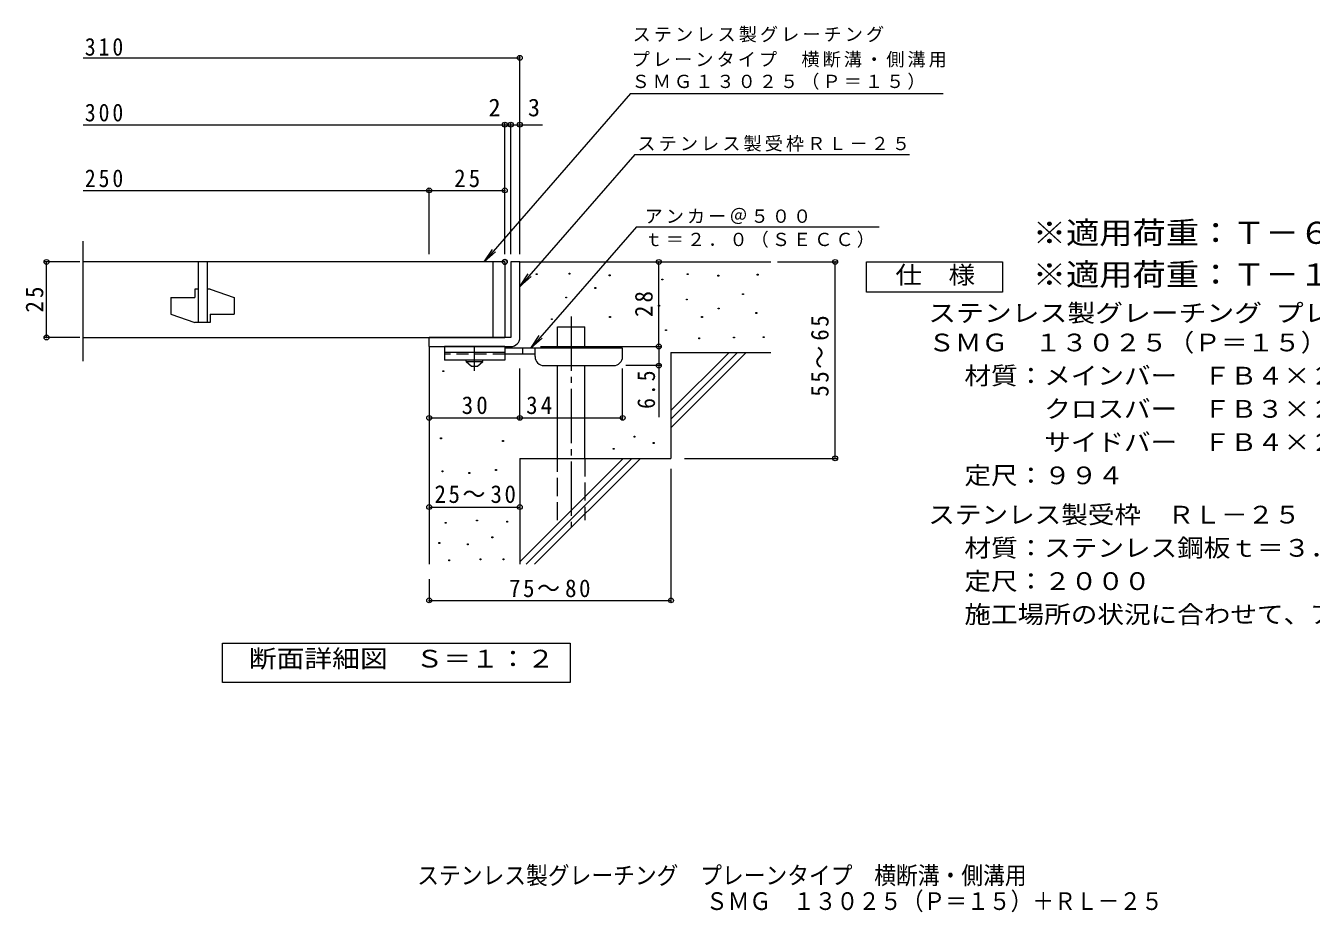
# Model space of a CAD drawing. Units: millimetres on the paper, enlarged 10 times, with parts at other scales. Extents: x -1490 to 1706, y -1369 to 1154.
# Drawn here: x -1490 to 637, y -1369 to 98 of the extents above; entities that cross this region are included whole.
import ezdxf
from ezdxf.enums import TextEntityAlignment as Align

# ---------------------------------------------------------------- set-up
doc = ezdxf.new("R2010")
doc.units = ezdxf.units.MM
doc.header["$LTSCALE"] = 10
doc.header["$PDMODE"] = 32
doc.header["$PDSIZE"] = 8
for name, pattern in [('CHAIN1', [8, 5, -1, 1, -1]), ('CHAIN2', [12, 9, -1, 1, -1]), ('DASHED2', [3, 2, -1]), ('DASHED3', [4, 3, -1])]:
    doc.linetypes.add(name, pattern=pattern)
for name, color, linetype, lineweight in [('D-0', 7, 'Continuous', 9), ('D-1', 2, 'Continuous', 9), ('D-2', 3, 'Continuous', 9), ('D-4', 7, 'Continuous', 9), ('D-5', 7, 'Continuous', 9), ('D-6', 6, 'Continuous', 9), ('D-9', 4, 'Continuous', 9)]:
    doc.layers.add(name, color=color, linetype=linetype, lineweight=lineweight)
doc.layers.add('D-F', color=2, linetype='Continuous')
doc.layers.add('F-5_F-5ﾚｲﾔ', color=2, linetype='Continuous')
doc.styles.add('ＭＳ ゴシック', font='')
doc.styles.get('ＭＳ ゴシック').set_extended_font_data('MS Gothic')

msp = doc.modelspace()

# ---------------------------------------------------------------- linework, layer by layer
at = {"layer": 'D-0'}
for points in [[(-645.3, -314.06), (-645.3, -312.56), (-643.8, -312.56), (-643.8, -314.06)], [(-591.16, -313.38), (-591.16, -311.88), (-589.66, -311.88), (-589.66, -313.38)], [(-524.84, -316.09), (-524.84, -314.59), (-523.34, -314.59), (-523.34, -316.09)], [(-395.58, -314.06), (-395.58, -312.56), (-394.08, -312.56), (-394.08, -314.06)], [(-344.83, -316.76), (-344.83, -315.26), (-343.33, -315.26), (-343.33, -316.76)], [(-279.86, -314.73), (-279.86, -313.23), (-278.36, -313.23), (-278.36, -314.73)], [(-548.53, -337.07), (-548.53, -335.57), (-547.03, -335.57), (-547.03, -337.07)], [(-437.54, -322.85), (-437.54, -321.35), (-436.04, -321.35), (-436.04, -322.85)], [(-596.58, -352.63), (-596.58, -351.13), (-595.08, -351.13), (-595.08, -352.63)], [(-396.94, -356.02), (-396.94, -354.52), (-395.44, -354.52), (-395.44, -356.02)], [(-304.22, -347.22), (-304.22, -345.72), (-302.72, -345.72), (-302.72, -347.22)], [(-442.96, -366.17), (-442.96, -364.67), (-441.46, -364.67), (-441.46, -366.17)], [(-344.15, -370.9), (-344.15, -369.4), (-342.65, -369.4), (-342.65, -370.9)], [(-281.89, -378.35), (-281.89, -376.85), (-280.39, -376.85), (-280.39, -378.35)], [(-620.26, -388.5), (-620.26, -387), (-618.76, -387), (-618.76, -388.5)], [(-524.16, -385.12), (-524.16, -383.62), (-522.66, -383.62), (-522.66, -385.12)], [(-371.9, -385.12), (-371.9, -383.62), (-370.4, -383.62), (-370.4, -385.12)], [(-431.45, -406.77), (-431.45, -405.27), (-429.95, -405.27), (-429.95, -406.77)], [(-376.63, -420.31), (-376.63, -418.81), (-375.13, -418.81), (-375.13, -420.31)], [(-319.11, -418.95), (-319.11, -417.45), (-317.61, -417.45), (-317.61, -418.95)], [(-269.71, -418.28), (-269.71, -416.78), (-268.21, -416.78), (-268.21, -418.28)], [(-799.64, -474.66), (-799.64, -473.16), (-798.14, -473.16), (-798.14, -474.66)], [(-803.58, -585.82), (-803.58, -584.32), (-802.08, -584.32), (-802.08, -585.82)], [(-701.3, -589.97), (-701.3, -588.47), (-699.8, -588.47), (-699.8, -589.97)], [(-483.61, -582.8), (-483.61, -581.3), (-482.11, -581.3), (-482.11, -582.8)], [(-451.75, -593.55), (-451.75, -592.05), (-450.25, -592.05), (-450.25, -593.55)], [(-518.12, -603.1), (-518.12, -601.6), (-516.62, -601.6), (-516.62, -603.1)], [(-712.85, -637.97), (-712.85, -636.46), (-711.35, -636.46), (-711.35, -637.97)], [(-801.17, -640.25), (-801.17, -638.75), (-799.67, -638.75), (-799.67, -640.25)], [(-757.01, -643.29), (-757.01, -641.79), (-755.51, -641.79), (-755.51, -643.29)], [(-744.07, -721.71), (-744.07, -720.21), (-742.56, -720.21), (-742.56, -721.71)], [(-694.2, -723.62), (-694.2, -722.12), (-692.7, -722.12), (-692.7, -723.62)], [(-795.84, -725.52), (-795.84, -724.02), (-794.34, -724.02), (-794.34, -725.52)], [(-806.49, -759.02), (-806.49, -757.52), (-804.99, -757.52), (-804.99, -759.02)], [(-759.29, -761.3), (-759.29, -759.8), (-757.79, -759.8), (-757.79, -761.3)], [(-718.94, -749.5), (-718.94, -748), (-717.44, -748), (-717.44, -749.5)], [(-790.13, -787.57), (-790.13, -786.07), (-788.63, -786.07), (-788.63, -787.57)], [(-738.35, -786.05), (-738.35, -784.55), (-736.85, -784.55), (-736.85, -786.05)], [(-700.29, -786.05), (-700.29, -784.55), (-698.79, -784.55), (-698.79, -786.05)]]:
    msp.add_lwpolyline(points, close=True, dxfattribs=at)
at = {"layer": 'D-1'}
for p, q in [((-687.43, -293.11), (-687.43, -418.11)), ((-672.43, -293.11), (-687.43, -293.11)), ((-672.43, -418.11), (-672.43, -293.11)), ((-687.43, -418.11), (-822.43, -418.11)), ((-822.43, -433.11), (-822.43, -418.11)), ((-822.43, -433.11), (-687.43, -433.11))]:
    msp.add_line(p, q, dxfattribs=at)
msp.add_arc((-687.43, -418.11), 15, 270, 0, dxfattribs=at)
at = {"layer": 'D-2'}
for p, q in [((-1395.1, -457.23), (-1395.1, -258.53)), ((-697.43, -293.11), (-1395.1, -293.11)), ((-1204.93, -293.11), (-1204.93, -393.11)), ((-1189.93, -293.11), (-1189.93, -393.11)), ((-717.43, -293.11), (-717.43, -418.11)), ((-697.43, -293.11), (-697.43, -418.11)), ((-1209.93, -338.11), (-1209.93, -351.86)), ((-1204.93, -338.11), (-1209.93, -338.11)), ((-1184.93, -338.11), (-1189.93, -338.11)), ((-1184.93, -338.11), (-1144.93, -351.86)), ((-1249.93, -351.86), (-1249.93, -379.36)), ((-1249.93, -351.86), (-1209.93, -351.86)), ((-1144.93, -351.86), (-1144.93, -379.36)), ((-1249.93, -379.36), (-1209.93, -393.11)), ((-1184.93, -379.36), (-1184.93, -393.11)), ((-1184.93, -379.36), (-1144.93, -379.36)), ((-1184.93, -393.11), (-1209.93, -393.11)), ((-1395.1, -418.11), (-697.43, -418.11))]:
    msp.add_line(p, q, dxfattribs=at)
at = {"layer": 'D-4'}
for p, q in [((-1395.1, 44.76), (-672.43, 44.76)), ((-672.43, -280.15), (-672.43, 47.76)), ((-697.43, -280.15), (-697.43, -62.94)), ((-687.43, -280.15), (-687.43, -62.94)), ((-1395.1, -65.94), (-697.43, -65.94)), ((-697.43, -65.94), (-692.43, -65.94)), ((-692.43, -65.94), (-634.77, -65.94)), ((-1395.1, -174.69), (-822.43, -174.69)), ((-822.43, -280.15), (-822.43, -171.69)), ((-822.43, -174.69), (-697.43, -174.69)), ((-1400.45, -293.11), (-1458.5, -293.11)), ((-1455.5, -418.11), (-1455.5, -293.11)), ((-442.46, -433.11), (-442.46, -293.11)), ((-246.4, -293.11), (-147.74, -293.11)), ((-150.74, -618.11), (-150.74, -293.11)), ((-1400.45, -418.11), (-1458.5, -418.11)), ((-638.42, -433.11), (-439.46, -433.11)), ((-442.46, -433.11), (-442.46, -549.86)), ((-439.46, -464.61), (-497.42, -464.61)), ((-672.42, -554.21), (-672.42, -469.61)), ((-502.42, -554.21), (-502.42, -469.61)), ((-422.43, -635.61), (-422.43, -856.19)), ((-400.19, -618.11), (-147.74, -618.11)), ((-822.43, -698.73), (-672.43, -698.73)), ((-822.43, -818.11), (-822.43, -856.19)), ((-822.43, -853.19), (-422.43, -853.19))]:
    msp.add_line(p, q, dxfattribs=at)
msp.add_lwpolyline([(-822.42, -551.21), (-672.42, -551.21), (-502.42, -551.21)], dxfattribs=at)
for p in [(-672.43, 44.76), (-697.43, -65.94), (-687.43, -65.94), (-672.43, -65.94), (-822.43, -174.69), (-697.43, -174.69), (-1455.5, -293.11), (-442.46, -293.11), (-150.74, -293.11), (-1455.5, -418.11), (-442.46, -433.11), (-442.46, -464.61), (-822.42, -551.21), (-672.42, -551.21), (-502.42, -551.21), (-150.74, -618.11), (-822.43, -698.73), (-672.43, -698.73), (-822.43, -853.19), (-422.43, -853.19)]:
    msp.add_point(p, dxfattribs=at)
at = {"layer": 'D-5'}
for p, q in [((-489.17, -14.49), (27.63, -14.49)), ((-482.34, -115.35), (-27.74, -115.35)), ((-479.76, -235.06), (-654.31, -435.61)), ((-479.76, -235.06), (-78.21, -235.06)), ((-731.66, -293.11), (-717.85, -272.27)), ((-672.43, -333.75), (-653.69, -317.2)), ((-654.31, -435.61), (-640.5, -414.77)), ((-654.31, -435.61), (-635.58, -419.05))]:
    msp.add_line(p, q, dxfattribs=at)
for points in [[(-489.17, -14.49), (-731.66, -293.11), (-712.93, -276.55)], [(-482.34, -115.35), (-672.43, -333.75), (-658.62, -312.91)]]:
    msp.add_lwpolyline(points, dxfattribs=at)
for points in [[(-98.86, -343.11), (-98.86, -293.11), (126.14, -293.11), (126.14, -343.11)], [(-1164.42, -989.05), (-1164.42, -924.05), (-589.42, -924.05), (-589.42, -989.05)]]:
    msp.add_lwpolyline(points, close=True, dxfattribs=at)
at = {"layer": 'D-6'}
for p, q in [((-672.43, -293.11), (-257.43, -293.11)), ((-610.14, -435.61), (-610.14, -400.61)), ((-610.14, -400.61), (-565.14, -400.61)), ((-565.14, -435.61), (-565.14, -400.61)), ((-822.43, -433.11), (-822.43, -793.11)), ((-422.43, -539.12), (-326.42, -443.11)), ((-422.43, -443.11), (-257.43, -443.11)), ((-422.43, -553.26), (-312.28, -443.11)), ((-422.43, -443.11), (-422.43, -618.11)), ((-422.43, -567.4), (-298.14, -443.11)), ((-610.14, -618.11), (-610.14, -464.61)), ((-565.14, -618.11), (-565.14, -464.61)), ((-672.43, -618.11), (-672.43, -793.11)), ((-672.43, -618.11), (-422.43, -618.11)), ((-672.43, -789.12), (-501.42, -618.11)), ((-662.28, -793.11), (-487.28, -618.11)), ((-648.14, -793.11), (-473.14, -618.11))]:
    msp.add_line(p, q, dxfattribs=at)
at = {"layer": 'D-6', "linetype": 'CHAIN2'}
msp.add_line((-587.64, -383.15), (-587.64, -731.44), dxfattribs=at)
at = {"layer": 'D-6', "linetype": 'DASHED3'}
for p, q in [((-610.14, -720.61), (-610.14, -618.11)), ((-565.14, -618.11), (-565.14, -720.61))]:
    msp.add_line(p, q, dxfattribs=at)
at = {"layer": 'D-9', "color": 3}
for p, q in [((-797.42, -433.11), (-797.42, -455.61)), ((-697.42, -433.11), (-797.42, -433.11)), ((-697.42, -443.11), (-797.42, -443.11)), ((-697.42, -433.11), (-697.42, -455.61)), ((-697.42, -455.61), (-797.42, -455.61))]:
    msp.add_line(p, q, dxfattribs=at)
at = {"layer": 'D-9', "color": 3, "linetype": 'DASHED2'}
msp.add_line((-697.42, -445.61), (-797.42, -445.61), dxfattribs=at)
at = {"layer": 'D-9', "linetype": 'CHAIN1'}
msp.add_line((-747.42, -473.35), (-747.42, -433.11), dxfattribs=at)
at = {"layer": 'D-9'}
for p, q in [((-502.42, -435.61), (-697.42, -435.61)), ((-647.39, -445.61), (-697.42, -445.61)), ((-667.42, -445.61), (-667.42, -435.61)), ((-647.42, -449.61), (-647.42, -435.61)), ((-502.42, -449.61), (-502.42, -435.61)), ((-632.42, -464.61), (-517.42, -464.61))]:
    msp.add_line(p, q, dxfattribs=at)
at = {"layer": 'D-9', "color": 2}
for p, q in [((-761.17, -458.11), (-761.17, -455.61)), ((-761.17, -458.11), (-752.42, -465.61)), ((-761.17, -458.11), (-733.67, -458.11)), ((-752.42, -465.61), (-742.42, -465.61)), ((-742.42, -465.61), (-733.67, -458.11)), ((-733.67, -458.11), (-733.67, -455.61))]:
    msp.add_line(p, q, dxfattribs=at)
at = {"layer": 'D-9'}
for centre, start, end in [((-632.42, -449.61), 180, 270), ((-517.42, -449.61), 270, 0)]:
    msp.add_arc(centre, 15, start, end, dxfattribs=at)
at = {"layer": 'D-F'}
msp.add_point((-697.43, -293.11), dxfattribs=at)

# ---------------------------------------------------------------- texts
at = {"layer": 'D-4', "color": 2, "style": 'ＭＳ ゴシック'}
for s, p in [('2', (-724.27, -60.94)), ('3', (-659.13, -60.94))]:
    msp.add_text(s, height=29.33, dxfattribs=at).set_placement(p, align=Align.BOTTOM_LEFT)
at = {"layer": 'D-4', "color": 2, "char_height": 29.33, "attachment_point": 7, "style": 'ＭＳ ゴシック'}
for s, insert in [('\\T1.27;\\W0.9;310', (-1392.2, 47.82)), ('\\T1.27;\\W0.9;300', (-1392.2, -60.94)), ('\\T1.27;\\W0.9;250', (-1392.2, -169.69)), ('\\T1.27;\\W0.95;25', (-781.18, -169.69)), ('\\T1.27;\\W0.95;30', (-768.67, -545.21)), ('\\T1.27;\\W0.95;34', (-662.05, -545.21)), ('\\T1.22;\\W0.95;25～30', (-813.68, -692.37)), ('\\T1.22;\\W0.95;75～80', (-690.3, -848.19))]:
    msp.add_mtext(s, dxfattribs=dict(at, insert=insert))
at = {"layer": 'D-4', "color": 2, "char_height": 29.33, "attachment_point": 7, "rotation": 90, "style": 'ＭＳ ゴシック'}
for s, insert in [('\\T1.27;\\W0.95;25', (-1460.5, -376.86)), ('\\T1.27;\\W0.95;28', (-452.46, -384.36)), ('\\T1.22;\\W0.95;55～65', (-161.27, -516.11)), ('\\T1.27;\\W0.9;6.5', (-448.46, -536.3))]:
    msp.add_mtext(s, dxfattribs=dict(at, insert=insert))
at = {"layer": 'D-5', "color": 3, "style": 'ＭＳ ゴシック', "width": 1.1}
for s, p in [('※適用荷重：Ｔ－６（横断溝用）', (176.14, -274.2)), ('※適用荷重：Ｔ－１４（側溝用）', (176.14, -343.11))]:
    msp.add_text(s, height=36.66, dxfattribs=at).set_placement(p, align=Align.BOTTOM_LEFT)
at = {"layer": 'D-5', "color": 2, "style": 'ＭＳ ゴシック'}
for s, width, p in [('仕\u3000様', 1.1, (-51.36, -338.11)), ('ステンレス製グレーチング プレーンタイプ 横断溝・側溝用', 1.15, (3.23, -401.03)), ('ＳＭＧ\u3000１３０２５（Ｐ＝１５）', 1.1, (3.23, -449.87)), ('材質：メインバー\u3000ＦＢ４×２５（ＳＵＳ３０４）', 1.1, (62.94, -504.76)), ('\u3000\u3000\u3000クロスバー\u3000ＦＢ３×２０（ＳＵＳ３０４）', 1.1, (62.94, -559.76)), ('\u3000\u3000\u3000サイドバー\u3000ＦＢ４×２５（ＳＵＳ３０４）', 1.1, (62.94, -614.76)), ('定尺：９９４', 1.1, (62.94, -669.76)), ('ステンレス製受枠\u3000ＲＬ－２５', 1.1, (3.23, -734.76)), ('材質：ステンレス鋼板ｔ＝３．０（ＳＵＳ３０４）', 1.1, (62.94, -789.76)), ('定尺：２０００', 1.1, (62.94, -844.76)), ('施工場所の状況に合わせて、アンカーをプライヤー等で折り曲げてご使用ください。', 1.1, (62.94, -899.76)), ('断面詳細図\u3000Ｓ＝１：２', 1.15, (-1121, -973.08))]:
    msp.add_text(s, height=29.33, dxfattribs=dict(at, width=width)).set_placement(p, align=Align.BOTTOM_LEFT)
at = {"layer": 'D-5', "char_height": 21.99, "attachment_point": 7, "style": 'ＭＳ ゴシック'}
for s, insert in [('\\T1.17;ステンレス製グレーチング', (-485.85, 70.18)), ('\\T1.17;プレーンタイプ\u3000横断溝・側溝用', (-487.4, 28.52)), ('\\T1.17;ＳＭＧ１３０２５（Ｐ＝１５）', (-487.62, -8.2)), ('\\T1.17;ステンレス製受枠ＲＬ－２５', (-477.95, -110.59)), ('\\T1.17;アンカー＠５００', (-466.12, -230.4)), ('\\T1.17;ｔ＝２．０（ＳＥＣＣ）', (-466.12, -269.72))]:
    msp.add_mtext(s, dxfattribs=dict(at, insert=insert))
at = {"layer": 'F-5_F-5ﾚｲﾔ', "style": 'ＭＳ ゴシック', "width": 0.9}
for s, p in [('ステンレス製グレーチング\u3000プレーンタイプ\u3000横断溝・側溝用', (-842.26, -1331.71)), ('ＳＭＧ\u3000１３０２５（Ｐ＝１５）＋ＲＬ－２５', (-364.66, -1374.3))]:
    msp.add_text(s, height=29.33, dxfattribs=at).set_placement(p, align=Align.BOTTOM_LEFT)

doc.saveas('drawing.dxf')
